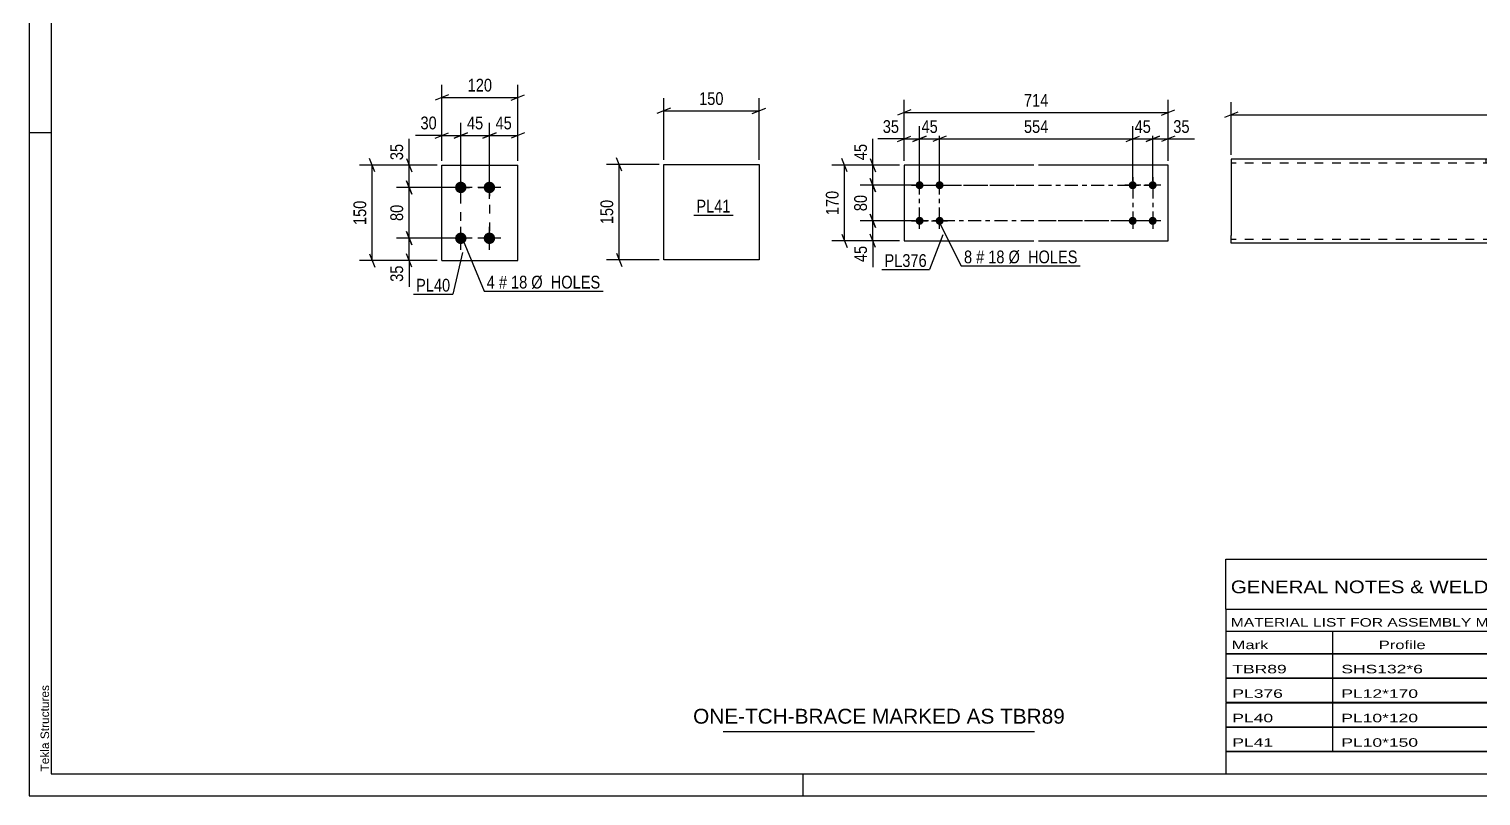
# Model space of a CAD drawing. Header units: millimetres. Extents: x 0 to 594, y 0 to 420.
# Drawn here: x 0 to 326.4, y 0 to 172.4 of the extents above; entities that cross this region are included whole.
import ezdxf

# ---------------------------------------------------------------- set-up
doc = ezdxf.new("R2010")
doc.units = ezdxf.units.MM
doc.linetypes.add('DXK_LINE_DOT2', pattern=[3.9198, 1.9599, -1.9599])
doc.linetypes.add('DXK_LINE_DOT3', pattern=[5.9187, 2.979, -0.9799, 0.9799, -0.9799])
doc.styles.add('Arial', font='ARIAL.TTF', dxfattribs={"height": 0.2})
doc.styles.add('Arial Narrow', font='ARIALN.TTF', dxfattribs={"height": 0.2})

# ---------------------------------------------------------------- blocks, each defined once
blk = doc.blocks.new('Unknown-582685651-1127')
at = {"color": 5, "linetype": 'Continuous'}
for p, q in [((0, 420), (0, 0)), ((5, 415), (5, 5)), ((5, 149), (0, 149)), ((5, 5), (589, 5)), ((174, 0), (174, 5)), ((0, 0), (594, 0))]:
    blk.add_line(p, q, dxfattribs=at)
at = {"color": 174, "linetype": 'Continuous', "style": 'Arial'}
blk.add_text('Tekla Structures', height=1.9102, rotation=90, dxfattribs=at).set_placement((4.5, 5.5))
blk = doc.blocks.new('Bolt-582685651-4725 - 4722')
at = {"linetype": 'Continuous'}
for points in [[(200.19, 138.16, -1), (200.19, 136.36, -1)], [(204.69, 138.16, -1), (204.69, 136.36, -1)], [(200.19, 130.16, -1), (200.19, 128.36, -1)], [(204.69, 130.16, -1), (204.69, 128.36, -1)]]:
    blk.add_hatch(color=1, dxfattribs=at).paths.add_polyline_path(points)
at = {"color": 1, "linetype": 'Continuous'}
for p, q in [((198.39, 137.26), (201.99, 137.26)), ((200.19, 135.46), (200.19, 139.06)), ((202.89, 137.26), (206.49, 137.26)), ((204.69, 135.46), (204.69, 139.06)), ((200.19, 127.46), (200.19, 131.06)), ((204.69, 127.46), (204.69, 131.06)), ((198.39, 129.26), (201.99, 129.26)), ((202.89, 129.26), (206.49, 129.26))]:
    blk.add_line(p, q, dxfattribs=at)
blk = doc.blocks.new('Part-582685651-4723 - 4722')
at = {"color": 2, "linetype": 'Continuous'}
for p, q in [((225.89, 141.76), (196.69, 141.76)), ((196.69, 141.76), (196.69, 124.76)), ((256.09, 141.76), (226.89, 141.76)), ((256.09, 124.76), (256.09, 141.76)), ((196.69, 124.76), (225.89, 124.76)), ((226.89, 124.76), (256.09, 124.76))]:
    blk.add_line(p, q, dxfattribs=at)
blk = doc.blocks.new('Bolt-582685651-4724 - 4722')
at = {"linetype": 'Continuous'}
for points in [[(248.09, 136.36, -1), (248.09, 138.16, -1)], [(252.59, 136.36, -1), (252.59, 138.16, -1)], [(248.09, 128.36, -1), (248.09, 130.16, -1)], [(252.59, 128.36, -1), (252.59, 130.16, -1)]]:
    blk.add_hatch(color=1, dxfattribs=at).paths.add_polyline_path(points)
at = {"color": 1, "linetype": 'Continuous'}
for p, q in [((249.89, 137.26), (246.29, 137.26)), ((248.09, 139.06), (248.09, 135.46)), ((254.39, 137.26), (250.79, 137.26)), ((252.59, 139.06), (252.59, 135.46)), ((248.09, 131.06), (248.09, 127.46)), ((252.59, 131.06), (252.59, 127.46)), ((249.89, 129.26), (246.29, 129.26)), ((254.39, 129.26), (250.79, 129.26))]:
    blk.add_line(p, q, dxfattribs=at)
blk = doc.blocks.new('Bolt-582685651-2203 - 2164')
at = {"linetype": 'Continuous'}
for points in [[(97.06, 135.48), (96.79, 135.51), (96.53, 135.59), (96.3, 135.72), (96.1, 135.9), (95.94, 136.12), (95.83, 136.37), (95.78, 136.63), (95.78, 136.9), (95.83, 137.16), (95.94, 137.41), (96.1, 137.62), (96.3, 137.8), (96.53, 137.94), (96.79, 138.02), (97.06, 138.05), (97.33, 138.02), (97.58, 137.94), (97.81, 137.8), (98.01, 137.62), (98.17, 137.41), (98.28, 137.16), (98.34, 136.9), (98.34, 136.63), (98.28, 136.37), (98.17, 136.12), (98.01, 135.9), (97.81, 135.72), (97.58, 135.59), (97.33, 135.51)], [(103.49, 135.48), (103.22, 135.51), (102.96, 135.59), (102.73, 135.72), (102.53, 135.9), (102.37, 136.12), (102.26, 136.37), (102.21, 136.63), (102.21, 136.9), (102.26, 137.16), (102.37, 137.41), (102.53, 137.62), (102.73, 137.8), (102.96, 137.94), (103.22, 138.02), (103.49, 138.05), (103.75, 138.02), (104.01, 137.94), (104.24, 137.8), (104.44, 137.62), (104.6, 137.41), (104.71, 137.16), (104.77, 136.9), (104.77, 136.63), (104.71, 136.37), (104.6, 136.12), (104.44, 135.9), (104.24, 135.72), (104.01, 135.59), (103.75, 135.51)], [(97.06, 124.05), (96.79, 124.08), (96.53, 124.16), (96.3, 124.29), (96.1, 124.47), (95.94, 124.69), (95.83, 124.94), (95.78, 125.2), (95.78, 125.47), (95.83, 125.73), (95.94, 125.98), (96.1, 126.2), (96.3, 126.38), (96.53, 126.51), (96.79, 126.59), (97.06, 126.62), (97.33, 126.59), (97.58, 126.51), (97.81, 126.38), (98.01, 126.2), (98.17, 125.98), (98.28, 125.73), (98.34, 125.47), (98.34, 125.2), (98.28, 124.94), (98.17, 124.69), (98.01, 124.47), (97.81, 124.29), (97.58, 124.16), (97.33, 124.08)], [(103.49, 124.05), (103.22, 124.08), (102.96, 124.16), (102.73, 124.29), (102.53, 124.47), (102.37, 124.69), (102.26, 124.94), (102.21, 125.2), (102.21, 125.47), (102.26, 125.73), (102.37, 125.98), (102.53, 126.2), (102.73, 126.38), (102.96, 126.51), (103.22, 126.59), (103.49, 126.62), (103.75, 126.59), (104.01, 126.51), (104.24, 126.38), (104.44, 126.2), (104.6, 125.98), (104.71, 125.73), (104.77, 125.47), (104.77, 125.2), (104.71, 124.94), (104.6, 124.69), (104.44, 124.47), (104.24, 124.29), (104.01, 124.16), (103.75, 124.08)]]:
    blk.add_hatch(color=1, dxfattribs=at).paths.add_polyline_path(points)
at = {"color": 1, "linetype": 'Continuous'}
for p, q in [((97.06, 134.19), (97.06, 139.33)), ((103.49, 134.19), (103.49, 139.33)), ((99.63, 136.76), (94.49, 136.76)), ((106.06, 136.76), (100.91, 136.76)), ((97.06, 122.76), (97.06, 127.91)), ((103.49, 122.76), (103.49, 127.91)), ((99.63, 125.33), (94.49, 125.33)), ((106.06, 125.33), (100.91, 125.33))]:
    blk.add_line(p, q, dxfattribs=at)
blk = doc.blocks.new('Part-582685651-2170 - 2164')
at = {"color": 2, "linetype": 'Continuous'}
for p, q in [((92.77, 120.33), (92.77, 141.76)), ((92.77, 141.76), (109.91, 141.76)), ((109.91, 120.33), (109.91, 141.76)), ((92.77, 120.33), (92.77, 120.33)), ((92.77, 120.33), (109.91, 120.33)), ((109.91, 120.33), (109.91, 120.33))]:
    blk.add_line(p, q, dxfattribs=at)
at = {"color": 7, "linetype": 'DXK_LINE_DOT2'}
for p, q in [((92.77, 141.76), (109.91, 141.76)), ((92.77, 120.33), (92.77, 120.33)), ((92.77, 120.33), (109.91, 120.33)), ((109.91, 120.33), (109.91, 120.33))]:
    blk.add_line(p, q, dxfattribs=at)
blk = doc.blocks.new('Part-582685651-2411 - 2407')
at = {"color": 2, "linetype": 'Continuous'}
for p, q in [((142.66, 120.52), (142.66, 141.95)), ((142.66, 141.95), (164.09, 141.95)), ((164.09, 141.95), (164.09, 120.53)), ((164.09, 120.53), (142.66, 120.52))]:
    blk.add_line(p, q, dxfattribs=at)
blk = doc.blocks.new('Part-582685651-2589 - 2582')
at = {"color": 2, "linetype": 'Continuous'}
for p, q in [((298.78, 143.1), (270.2, 143.1)), ((270.2, 143.1), (270.2, 125.95)), ((422.88, 143.1), (298.88, 143.1)), ((451.56, 143.1), (422.98, 143.1)), ((451.56, 143.1), (451.56, 124.24)), ((270.2, 124.74), (270.2, 125.95)), ((270.2, 124.37), (270.2, 124.74)), ((270.2, 124.24), (270.2, 124.37)), ((298.78, 124.24), (270.2, 124.24)), ((422.88, 124.24), (298.88, 124.24)), ((451.56, 124.24), (422.98, 124.24))]:
    blk.add_line(p, q, dxfattribs=at)
at = {"color": 7, "linetype": 'DXK_LINE_DOT2'}
for p, q in [((298.78, 142.24), (270.2, 142.24)), ((422.88, 142.24), (298.88, 142.24)), ((327.45, 143.1), (327.45, 142.24)), ((369.86, 143.1), (369.86, 142.24)), ((451.56, 142.24), (422.98, 142.24)), ((270.2, 124.74), (270.2, 125.95)), ((270.2, 125.1), (270.2, 125.16)), ((270.2, 125.1), (270.2, 125.16)), ((298.78, 125.1), (270.2, 125.1)), ((270.2, 124.24), (270.2, 124.24)), ((422.88, 125.1), (298.88, 125.1)), ((351.9, 124.24), (351.9, 125.1)), ((394.31, 124.24), (394.31, 125.1)), ((451.56, 125.1), (422.98, 125.1)), ((451.56, 125.1), (451.56, 125.16))]:
    blk.add_line(p, q, dxfattribs=at)
blk = doc.blocks.new('Rectangle-582685651-4866 - 4722')
at = {"color": 1, "linetype": 'DXK_LINE_DOT3'}
for p, q in [((200.19, 137.26), (225.89, 137.26)), ((200.19, 129.26), (200.19, 137.26)), ((226.89, 137.26), (252.59, 137.26)), ((252.59, 137.26), (252.59, 129.26)), ((225.89, 129.26), (200.19, 129.26)), ((252.59, 129.26), (226.89, 129.26))]:
    blk.add_line(p, q, dxfattribs=at)
blk = doc.blocks.new('Rectangle-582685651-2393 - 2164')
at = {"color": 1, "linetype": 'DXK_LINE_DOT2'}
blk.add_lwpolyline([(97.06, 136.76), (103.49, 136.76), (103.49, 125.33), (97.06, 125.33), (97.06, 136.76)], close=True, dxfattribs=at)
blk = doc.blocks.new('Rectangle-582685651-4876 - 4722')
at = {"color": 1, "linetype": 'DXK_LINE_DOT3'}
for p, q in [((204.69, 137.26), (225.89, 137.26)), ((204.69, 129.26), (204.69, 137.26)), ((226.89, 137.26), (248.09, 137.26)), ((248.09, 137.26), (248.09, 129.26)), ((225.89, 129.26), (204.69, 129.26)), ((248.09, 129.26), (226.89, 129.26))]:
    blk.add_line(p, q, dxfattribs=at)
blk = doc.blocks.new('StraightDimension-582685651-4951 - 4722')
at = {"color": 7, "linetype": 'Continuous'}
for p, q in [((189.1, 130.76), (190.3, 127.76)), ((199.19, 129.26), (186.85, 129.26)), ((189.7, 124.76), (189.7, 129.26)), ((195.69, 124.76), (186.85, 124.76)), ((190.3, 123.26), (189.1, 126.26))]:
    blk.add_line(p, q, dxfattribs=at)
at = {"color": 0}
blk.add_wipeout([(188.95, 124.24), (184.75, 124.24), (184.75, 119.38), (188.95, 119.38)], dxfattribs=at)
at = {"color": 7, "linetype": 'Continuous'}
blk.add_line((189.7, 124.76), (189.7, 118.86), dxfattribs=at)
blk.add_line((189.7, 124.76), (189.7, 118.86), dxfattribs=at)
at = {"color": 3, "style": 'Arial Narrow'}
blk.add_text('45', height=2.863, rotation=90.0002, dxfattribs=at).set_placement((188.35, 119.98))
blk = doc.blocks.new('StraightDimension-582685651-4887 - 4722')
at = {"color": 7, "linetype": 'Continuous'}
for p, q in [((252.59, 138.26), (252.59, 150.52)), ((256.09, 142.76), (256.09, 150.52)), ((251.09, 147.07), (254.09, 148.27)), ((252.59, 147.67), (256.09, 147.67)), ((257.59, 148.27), (254.59, 147.07))]:
    blk.add_line(p, q, dxfattribs=at)
at = {"color": 0}
blk.add_wipeout([(261.48, 148.42), (261.48, 152.62), (256.62, 152.62), (256.62, 148.42)], dxfattribs=at)
at = {"color": 7, "linetype": 'Continuous'}
blk.add_line((256.09, 147.67), (262, 147.67), dxfattribs=at)
blk.add_line((256.09, 147.67), (262, 147.67), dxfattribs=at)
at = {"color": 3, "style": 'Arial Narrow'}
blk.add_text('35', height=2.863, dxfattribs=at).set_placement((257.22, 149.02))
blk = doc.blocks.new('StraightDimension-582685651-4888 - 4722')
at = {"color": 7, "linetype": 'Continuous'}
for p, q in [((248.09, 138.26), (248.09, 150.52)), ((252.59, 138.26), (252.59, 150.52)), ((246.59, 147.07), (249.59, 148.27)), ((248.09, 147.67), (252.59, 147.67)), ((254.09, 148.27), (251.09, 147.07))]:
    blk.add_line(p, q, dxfattribs=at)
at = {"color": 0}
blk.add_wipeout([(252.77, 148.42), (252.77, 152.62), (247.92, 152.62), (247.92, 148.42)], dxfattribs=at)
at = {"color": 3, "style": 'Arial Narrow'}
blk.add_text('45', height=2.863, dxfattribs=at).set_placement((248.52, 149.02))
blk = doc.blocks.new('StraightDimension-582685651-4889 - 4722')
at = {"color": 7, "linetype": 'Continuous'}
for p, q in [((204.69, 138.26), (204.69, 150.52)), ((248.09, 138.26), (248.09, 150.52)), ((206.19, 148.27), (203.19, 147.07)), ((204.69, 147.67), (248.09, 147.67)), ((246.59, 147.07), (249.59, 148.27))]:
    blk.add_line(p, q, dxfattribs=at)
at = {"color": 0}
blk.add_wipeout([(229.74, 148.42), (229.74, 152.62), (223.05, 152.62), (223.05, 148.42)], dxfattribs=at)
at = {"color": 3, "style": 'Arial Narrow'}
blk.add_text('554', height=2.863, dxfattribs=at).set_placement((223.65, 149.02))
blk = doc.blocks.new('StraightDimension-582685651-4890 - 4722')
at = {"color": 7, "linetype": 'Continuous'}
for p, q in [((200.19, 138.26), (200.19, 150.52)), ((204.69, 138.26), (204.69, 150.52)), ((198.69, 147.07), (201.69, 148.27)), ((200.19, 147.67), (204.69, 147.67)), ((206.19, 148.27), (203.19, 147.07))]:
    blk.add_line(p, q, dxfattribs=at)
at = {"color": 0}
blk.add_wipeout([(204.87, 148.42), (204.87, 152.62), (200.02, 152.62), (200.02, 148.42)], dxfattribs=at)
at = {"color": 3, "style": 'Arial Narrow'}
blk.add_text('45', height=2.863, dxfattribs=at).set_placement((200.62, 149.02))
blk = doc.blocks.new('StraightDimension-582685651-4891 - 4722')
at = {"color": 7, "linetype": 'Continuous'}
for p, q in [((196.69, 142.76), (196.69, 150.52)), ((200.19, 138.26), (200.19, 150.52)), ((195.19, 147.07), (198.19, 148.27)), ((196.69, 147.67), (200.19, 147.67)), ((201.69, 148.27), (198.69, 147.07))]:
    blk.add_line(p, q, dxfattribs=at)
at = {"color": 0}
blk.add_wipeout([(196.17, 148.42), (196.17, 152.62), (191.31, 152.62), (191.31, 148.42)], dxfattribs=at)
at = {"color": 7, "linetype": 'Continuous'}
blk.add_line((196.69, 147.67), (190.79, 147.67), dxfattribs=at)
blk.add_line((196.69, 147.67), (190.79, 147.67), dxfattribs=at)
at = {"color": 3, "style": 'Arial Narrow'}
blk.add_text('35', height=2.863, dxfattribs=at).set_placement((191.91, 149.02))
blk = doc.blocks.new('StraightDimension-582685651-4938 - 4722')
at = {"color": 7, "linetype": 'Continuous'}
for p, q in [((198.19, 154.18), (195.19, 152.98)), ((196.69, 142.76), (196.69, 156.43)), ((196.69, 153.58), (256.09, 153.58)), ((254.59, 152.98), (257.59, 154.18)), ((256.09, 142.76), (256.09, 156.43))]:
    blk.add_line(p, q, dxfattribs=at)
at = {"color": 0}
blk.add_wipeout([(229.74, 154.33), (229.74, 158.53), (223.05, 158.53), (223.05, 154.33)], dxfattribs=at)
at = {"color": 3, "style": 'Arial Narrow'}
blk.add_text('714', height=2.863, dxfattribs=at).set_placement((223.65, 154.93))
blk = doc.blocks.new('StraightDimension-582685651-4949 - 4722')
at = {"color": 7, "linetype": 'Continuous'}
for p, q in [((195.69, 141.76), (186.85, 141.76)), ((189.1, 143.26), (190.3, 140.26)), ((189.7, 137.26), (189.7, 141.76)), ((199.19, 137.26), (186.85, 137.26)), ((190.3, 135.76), (189.1, 138.76))]:
    blk.add_line(p, q, dxfattribs=at)
at = {"color": 0}
blk.add_wipeout([(188.95, 147.14), (184.75, 147.14), (184.75, 142.29), (188.95, 142.29)], dxfattribs=at)
at = {"color": 7, "linetype": 'Continuous'}
blk.add_line((189.7, 141.76), (189.7, 147.67), dxfattribs=at)
blk.add_line((189.7, 141.76), (189.7, 147.67), dxfattribs=at)
at = {"color": 3, "style": 'Arial Narrow'}
blk.add_text('45', height=2.863, rotation=90.0002, dxfattribs=at).set_placement((188.35, 142.89))
blk = doc.blocks.new('StraightDimension-582685651-4950 - 4722')
at = {"color": 7, "linetype": 'Continuous'}
for p, q in [((199.19, 137.26), (186.85, 137.26)), ((189.1, 138.76), (190.3, 135.76)), ((189.7, 129.26), (189.7, 137.26)), ((190.3, 127.76), (189.1, 130.76)), ((199.19, 129.26), (186.85, 129.26))]:
    blk.add_line(p, q, dxfattribs=at)
at = {"color": 0}
blk.add_wipeout([(188.95, 135.69), (184.75, 135.69), (184.75, 130.83), (188.95, 130.83)], dxfattribs=at)
at = {"color": 3, "style": 'Arial Narrow'}
blk.add_text('80', height=2.863, rotation=90.0002, dxfattribs=at).set_placement((188.35, 131.43))
blk = doc.blocks.new('StraightDimension-582685651-4995 - 4722')
at = {"color": 7, "linetype": 'Continuous'}
for p, q in [((195.69, 141.76), (180.48, 141.76)), ((183.93, 140.26), (182.73, 143.26)), ((183.33, 124.76), (183.33, 141.76)), ((195.69, 124.76), (180.48, 124.76)), ((182.73, 126.26), (183.93, 123.26))]:
    blk.add_line(p, q, dxfattribs=at)
at = {"color": 0}
blk.add_wipeout([(182.58, 136.6), (178.38, 136.6), (178.38, 129.92), (182.58, 129.92)], dxfattribs=at)
at = {"color": 3, "style": 'Arial Narrow'}
blk.add_text('170', height=2.863, rotation=90.0002, dxfattribs=at).set_placement((181.98, 130.52))
blk = doc.blocks.new('StraightDimension-582685651-2303 - 2164')
at = {"color": 7, "linetype": 'Continuous'}
for p, q in [((91.77, 141.76), (82.58, 141.76)), ((84.83, 143.26), (86.03, 140.26)), ((85.43, 136.76), (85.43, 141.76)), ((86.03, 135.26), (84.83, 138.26)), ((96.06, 136.76), (82.58, 136.76))]:
    blk.add_line(p, q, dxfattribs=at)
at = {"color": 0}
blk.add_wipeout([(84.68, 147.14), (80.48, 147.14), (80.48, 142.29), (84.68, 142.29)], dxfattribs=at)
at = {"color": 7, "linetype": 'Continuous'}
blk.add_line((85.43, 141.76), (85.43, 147.67), dxfattribs=at)
blk.add_line((85.43, 141.76), (85.43, 147.67), dxfattribs=at)
at = {"color": 3, "style": 'Arial Narrow'}
blk.add_text('35', height=2.863, rotation=90.0002, dxfattribs=at).set_placement((84.08, 142.89))
blk = doc.blocks.new('StraightDimension-582685651-2280 - 2164')
at = {"color": 7, "linetype": 'Continuous'}
for p, q in [((96.06, 125.33), (82.58, 125.33)), ((84.83, 126.83), (86.03, 123.83)), ((85.43, 120.34), (85.43, 125.33)), ((86.03, 118.84), (84.83, 121.84)), ((91.77, 120.34), (82.58, 120.34))]:
    blk.add_line(p, q, dxfattribs=at)
at = {"color": 0}
blk.add_wipeout([(84.68, 119.81), (80.48, 119.81), (80.48, 114.95), (84.68, 114.95)], dxfattribs=at)
at = {"color": 7, "linetype": 'Continuous'}
blk.add_line((85.43, 120.34), (85.43, 114.43), dxfattribs=at)
blk.add_line((85.43, 120.34), (85.43, 114.43), dxfattribs=at)
at = {"color": 3, "style": 'Arial Narrow'}
blk.add_text('35', height=2.863, rotation=90.0002, dxfattribs=at).set_placement((84.08, 115.55))
blk = doc.blocks.new('StraightDimension-582685651-2293 - 2164')
at = {"color": 7, "linetype": 'Continuous'}
for p, q in [((84.83, 138.26), (86.03, 135.26)), ((96.06, 136.76), (82.58, 136.76)), ((85.43, 125.33), (85.43, 136.76)), ((96.06, 125.33), (82.58, 125.33)), ((86.03, 123.83), (84.83, 126.83))]:
    blk.add_line(p, q, dxfattribs=at)
at = {"color": 0}
blk.add_wipeout([(84.68, 133.48), (80.48, 133.48), (80.48, 128.62), (84.68, 128.62)], dxfattribs=at)
at = {"color": 3, "style": 'Arial Narrow'}
blk.add_text('80', height=2.863, rotation=90.0002, dxfattribs=at).set_placement((84.08, 129.22))
blk = doc.blocks.new('StraightDimension-582685651-2317 - 2164')
at = {"color": 7, "linetype": 'Continuous'}
for p, q in [((91.77, 141.76), (74.29, 141.76)), ((77.74, 140.26), (76.54, 143.26)), ((77.14, 120.34), (77.14, 141.76)), ((76.54, 121.84), (77.74, 118.84)), ((91.77, 120.34), (74.29, 120.34))]:
    blk.add_line(p, q, dxfattribs=at)
at = {"color": 0}
blk.add_wipeout([(76.39, 134.39), (72.19, 134.39), (72.19, 127.71), (76.39, 127.71)], dxfattribs=at)
at = {"color": 3, "style": 'Arial Narrow'}
blk.add_text('150', height=2.863, rotation=90.0002, dxfattribs=at).set_placement((75.79, 128.31))
blk = doc.blocks.new('StraightDimension-582685651-2334 - 2164')
at = {"color": 7, "linetype": 'Continuous'}
for p, q in [((92.77, 142.76), (92.77, 151.32)), ((97.06, 137.76), (97.06, 151.32)), ((91.27, 147.87), (94.27, 149.07)), ((92.77, 148.47), (97.06, 148.47)), ((98.56, 149.07), (95.56, 147.87))]:
    blk.add_line(p, q, dxfattribs=at)
at = {"color": 0}
blk.add_wipeout([(92.25, 149.22), (92.25, 153.42), (87.39, 153.42), (87.39, 149.22)], dxfattribs=at)
at = {"color": 7, "linetype": 'Continuous'}
blk.add_line((92.77, 148.47), (86.87, 148.47), dxfattribs=at)
blk.add_line((92.77, 148.47), (86.87, 148.47), dxfattribs=at)
at = {"color": 3, "style": 'Arial Narrow'}
blk.add_text('30', height=2.863, dxfattribs=at).set_placement((87.99, 149.82))
blk = doc.blocks.new('StraightDimension-582685651-2347 - 2164')
at = {"color": 7, "linetype": 'Continuous'}
for p, q in [((97.06, 137.76), (97.06, 151.32)), ((103.49, 137.76), (103.49, 151.32)), ((95.56, 147.87), (98.56, 149.07)), ((97.06, 148.47), (103.49, 148.47)), ((104.99, 149.07), (101.99, 147.87))]:
    blk.add_line(p, q, dxfattribs=at)
at = {"color": 0}
blk.add_wipeout([(102.7, 149.22), (102.7, 153.42), (97.84, 153.42), (97.84, 149.22)], dxfattribs=at)
at = {"color": 3, "style": 'Arial Narrow'}
blk.add_text('45', height=2.863, dxfattribs=at).set_placement((98.44, 149.82))
blk = doc.blocks.new('StraightDimension-582685651-2357 - 2164')
at = {"color": 7, "linetype": 'Continuous'}
for p, q in [((103.49, 137.76), (103.49, 151.32)), ((109.91, 142.76), (109.91, 151.32)), ((101.99, 147.87), (104.99, 149.07)), ((103.49, 148.47), (109.91, 148.47)), ((111.41, 149.07), (108.41, 147.87))]:
    blk.add_line(p, q, dxfattribs=at)
at = {"color": 0}
blk.add_wipeout([(109.13, 149.22), (109.13, 153.42), (104.27, 153.42), (104.27, 149.22)], dxfattribs=at)
at = {"color": 3, "style": 'Arial Narrow'}
blk.add_text('45', height=2.863, dxfattribs=at).set_placement((104.87, 149.82))
blk = doc.blocks.new('StraightDimension-582685651-2374 - 2164')
at = {"color": 7, "linetype": 'Continuous'}
for p, q in [((94.27, 157.57), (91.27, 156.37)), ((92.77, 142.76), (92.77, 159.82)), ((92.77, 156.97), (109.91, 156.97)), ((108.41, 156.37), (111.41, 157.57)), ((109.91, 142.76), (109.91, 159.82))]:
    blk.add_line(p, q, dxfattribs=at)
at = {"color": 0}
blk.add_wipeout([(104.69, 157.72), (104.69, 161.92), (98, 161.92), (98, 157.72)], dxfattribs=at)
at = {"color": 3, "style": 'Arial Narrow'}
blk.add_text('120', height=2.863, dxfattribs=at).set_placement((98.6, 158.32))
blk = doc.blocks.new('StraightDimension-582685651-2413 - 2407')
at = {"color": 7, "linetype": 'Continuous'}
for p, q in [((142.66, 142.95), (142.66, 156.8)), ((164.09, 142.95), (164.09, 156.8)), ((144.16, 154.55), (141.16, 153.35)), ((142.66, 153.95), (164.09, 153.95)), ((162.59, 153.35), (165.59, 154.55))]:
    blk.add_line(p, q, dxfattribs=at)
at = {"color": 0}
blk.add_wipeout([(156.71, 154.7), (156.71, 158.9), (150.03, 158.9), (150.03, 154.7)], dxfattribs=at)
at = {"color": 3, "style": 'Arial Narrow'}
blk.add_text('150', height=2.863, dxfattribs=at).set_placement((150.63, 155.3))
blk = doc.blocks.new('StraightDimension-582685651-2424 - 2407')
at = {"color": 7, "linetype": 'Continuous'}
for p, q in [((141.66, 141.95), (129.81, 141.95)), ((133.26, 140.45), (132.06, 143.45)), ((132.66, 120.52), (132.66, 141.95)), ((132.06, 122.02), (133.26, 119.02)), ((141.66, 120.52), (129.81, 120.52))]:
    blk.add_line(p, q, dxfattribs=at)
at = {"color": 0}
blk.add_wipeout([(131.91, 134.58), (127.71, 134.58), (127.71, 127.9), (131.91, 127.9)], dxfattribs=at)
at = {"color": 3, "style": 'Arial Narrow'}
blk.add_text('150', height=2.863, rotation=90.0002, dxfattribs=at).set_placement((131.31, 128.5))
blk = doc.blocks.new('StraightDimension-582685651-2594 - 2582')
at = {"color": 7, "linetype": 'Continuous'}
for p, q in [((271.7, 153.7), (268.7, 152.5)), ((270.2, 144.1), (270.2, 155.95)), ((450.06, 152.5), (453.06, 153.7)), ((451.56, 144.1), (451.56, 155.95)), ((270.2, 153.1), (451.56, 153.1))]:
    blk.add_line(p, q, dxfattribs=at)
at = {"color": 0}
blk.add_wipeout([(365.14, 153.85), (365.14, 158.05), (356.62, 158.05), (356.62, 153.85)], dxfattribs=at)
at = {"color": 3, "style": 'Arial Narrow'}
blk.add_text('5132', height=2.863, dxfattribs=at).set_placement((357.22, 154.45))
blk = doc.blocks.new('Unknown-582685651-5088')
at = {"color": 7, "linetype": 'Continuous'}
for p, q in [((269, 53.25), (429, 53.25)), ((269, 42), (269, 53.25)), ((429, 53.25), (429, 42)), ((269, 42), (429, 42)), ((269, 42), (269, 37)), ((429, 42), (429, 37)), ((269, 37), (429, 37)), ((269, 37), (269, 32)), ((293, 37), (293, 32)), ((328.5, 37), (328.5, 32)), ((354.5, 37), (354.5, 32)), ((367.5, 37), (367.5, 32)), ((385, 37), (385, 32)), ((407, 37), (407, 32)), ((429, 37), (429, 32)), ((269, 32), (429, 32)), ((269, 31.95), (269, 26.55)), ((269, 31.95), (429, 31.95)), ((293, 32), (293, 26.5)), ((328.5, 32), (328.5, 26.5)), ((354.5, 32), (354.5, 26.5)), ((367.5, 32), (367.5, 26.5)), ((385, 32), (385, 26.5)), ((407, 32), (407, 26.5)), ((429, 31.95), (429, 26.55)), ((269, 26.55), (429, 26.55)), ((269, 26.45), (269, 21.05)), ((269, 26.45), (429, 26.45)), ((293, 26.5), (293, 21)), ((328.5, 26.5), (328.5, 21)), ((354.5, 26.5), (354.5, 21)), ((367.5, 26.5), (367.5, 21)), ((385, 26.5), (385, 21)), ((407, 26.5), (407, 21)), ((429, 26.45), (429, 21.05)), ((269, 21.05), (429, 21.05)), ((269, 20.95), (269, 15.55)), ((269, 20.95), (429, 20.95)), ((293, 21), (293, 15.5)), ((328.5, 21), (328.5, 15.5)), ((354.5, 21), (354.5, 15.5)), ((367.5, 21), (367.5, 15.5)), ((385, 21), (385, 15.5)), ((407, 21), (407, 15.5)), ((429, 20.95), (429, 15.55)), ((269, 15.55), (429, 15.55)), ((269, 15.45), (269, 10.05)), ((269, 15.45), (429, 15.45)), ((293, 15.5), (293, 10)), ((328.5, 15.5), (328.5, 10)), ((354.5, 15.5), (354.5, 10)), ((367.5, 15.5), (367.5, 10)), ((385, 15.5), (385, 10)), ((407, 15.5), (407, 10)), ((429, 15.45), (429, 10.05)), ((269, 10.05), (429, 10.05)), ((269, 10), (429, 10)), ((269, 10), (269, 5)), ((385, 10), (385, 5)), ((407, 10), (407, 5)), ((429, 10), (429, 5)), ((269, 5), (429, 5))]:
    blk.add_line(p, q, dxfattribs=at)
at = {"color": 7, "style": 'Arial Narrow'}
for s, height, width, p in [('GENERAL NOTES & WELD DETAILS :', 2.8633, 1.4, (270.15, 45.56)), ('REFER TYP DRAWING TYP-01', 1.9089, 1.6, (353.7, 45.66)), ("MATERIAL LIST FOR ASSEMBLY MK'D", 1.9089, 1.6, (270.15, 38.06)), ('TBR89', 1.909, 1.794707, (362.68, 37.97)), ('1', 1.91, 1.794707, (391.08, 38.06)), ('No. Required', 1.9089, 1.6, (400.41, 38.06)), ('Mark', 1.909, 1.7, (270.34, 33)), ('Profile', 1.909, 1.7, (303.41, 33)), ('Material', 1.909, 1.7, (333.54, 33.06)), ('No.', 1.909, 1.7, (358.5, 33.06)), ('Length', 1.909, 1.7, (369, 33.06)), ('Area', 1.909, 1.7, (391.5, 33.06)), ('Weight', 1.909, 1.7, (411, 33.06))]:
    blk.add_text(s, height=height, dxfattribs=dict(at, width=width)).set_placement(p)
at = {"color": 7, "linetype": 'Continuous', "style": 'Arial Narrow'}
for s, height, width, p in [('TBR89', 1.909, 1.794707, (270.5, 27.56)), ('SHS132*6', 1.909, 1.794707, (295, 27.56)), ('E350', 1.909, 1.794707, (334.74, 27.56)), ('1', 1.91, 1.794707, (358.86, 27.56)), ('5132', 1.909, 1.794707, (371.58, 27.56)), ('2.7', 1.909, 1.794707, (395.32, 27.56)), ('121.4', 1.909, 1.794707, (411.96, 27.56)), ('PL376', 1.909, 1.794707, (270.5, 22.06)), ('PL12*170', 1.909, 1.794707, (295, 22.06)), ('E350', 1.909, 1.794707, (334.74, 22.06)), ('1', 1.91, 1.794707, (358.86, 22.06)), ('714', 1.909, 1.794707, (373.77, 22.06)), ('0.3', 1.909, 1.794707, (395.32, 22.06)), ('11.4', 1.909, 1.794707, (414.14, 22.06)), ('PL40', 1.909, 1.794707, (270.5, 16.56)), ('PL10*120', 1.909, 1.794707, (295, 16.56)), ('E350', 1.909, 1.794707, (334.74, 16.56)), ('4', 1.91, 1.794707, (358.86, 16.56)), ('150', 1.909, 1.794707, (373.77, 16.56)), ('0.0', 1.909, 1.794707, (395.32, 16.56)), ('5.7', 1.909, 1.794707, (416.33, 16.56)), ('PL41', 1.909, 1.794707, (270.5, 11.06)), ('PL10*150', 1.909, 1.794707, (295, 11.06)), ('E350', 1.909, 1.794707, (334.74, 11.06)), ('2', 1.91, 1.794707, (358.86, 11.06)), ('150', 1.909, 1.794707, (373.77, 11.06)), ('0.1', 1.909, 1.794707, (395.32, 11.06)), ('3.5', 1.909, 1.794707, (416.33, 11.06)), ('Total', 1.909, 1.7, (371.33, 6.5)), ('3.2', 1.909, 1.794707, (394.83, 6.5)), ('142.1', 1.909, 1.794707, (411.96, 6.5))]:
    blk.add_text(s, height=height, dxfattribs=dict(at, width=width)).set_placement(p)
blk = doc.blocks.new('Unknown-582685651-5089')
at = {"color": 7, "linetype": 'Continuous'}
blk.add_line((156, 14.5), (226, 14.5), dxfattribs=at)
at = {"color": 7, "style": 'Arial'}
blk.add_text('ONE-TCH-BRACE MARKED AS TBR89', height=3.3428, dxfattribs=at).set_placement((149.28, 16.25))
blk = doc.blocks.new('MarkSet-582685651-4852 - 4722')
at = {"color": 0}
blk.add_wipeout([(212, 119.72), (212, 122.72), (210.17, 122.72), (210.17, 119.72)], dxfattribs=at)
blk.add_wipeout([(212, 119.72), (212, 122.72), (210.17, 122.72), (210.17, 119.72)], dxfattribs=at)
at = {"color": 7, "linetype": 'Continuous'}
blk.add_line((204.4, 129.42), (209.57, 119.12), dxfattribs=at)
at = {"color": 0}
blk.add_wipeout([(214.72, 119.72), (214.72, 122.72), (212.9, 122.72), (212.9, 119.72)], dxfattribs=at)
blk.add_wipeout([(214.72, 119.72), (214.72, 122.72), (212.9, 122.72), (212.9, 119.72)], dxfattribs=at)
at = {"color": 3, "style": 'Arial Narrow'}
blk.add_text('8', height=2.86, dxfattribs=at).set_placement((210.17, 119.72))
at = {"color": 0}
blk.add_wipeout([(219.28, 119.72), (219.28, 122.72), (215.62, 122.72), (215.62, 119.72)], dxfattribs=at)
blk.add_wipeout([(219.28, 119.72), (219.28, 122.72), (215.62, 122.72), (215.62, 119.72)], dxfattribs=at)
at = {"color": 3, "style": 'Arial Narrow'}
blk.add_text('#', height=2.86, dxfattribs=at).set_placement((212.9, 119.72))
at = {"color": 0}
blk.add_wipeout([(235.71, 119.72), (235.71, 122.72), (220.18, 122.72), (220.18, 119.72)], dxfattribs=at)
blk.add_wipeout([(235.71, 119.72), (235.71, 122.72), (220.18, 122.72), (220.18, 119.72)], dxfattribs=at)
at = {"color": 7, "linetype": 'Continuous'}
blk.add_line((209.57, 119.12), (236.31, 119.12), dxfattribs=at)
at = {"color": 3, "style": 'Arial Narrow'}
for s, p in [('18', (215.62, 119.72)), ('Ø  HOLES', (220.18, 119.72))]:
    blk.add_text(s, height=2.863, dxfattribs=at).set_placement(p)
blk = doc.blocks.new('Mark-582685651-4777 - 4722')
at = {"color": 0}
blk.add_wipeout([(201.81, 118.9), (201.81, 121.9), (192.3, 121.9), (192.3, 118.9)], dxfattribs=at)
blk.add_wipeout([(201.81, 118.9), (201.81, 121.9), (192.3, 121.9), (192.3, 118.9)], dxfattribs=at)
at = {"color": 30, "linetype": 'Continuous'}
for p in [(205.43, 126.12), (191.7, 118.3)]:
    blk.add_line(p, (202.41, 118.3), dxfattribs=at)
at = {"color": 3, "style": 'Arial Narrow'}
blk.add_text('PL376', height=2.863, dxfattribs=at).set_placement((192.3, 118.9))
blk = doc.blocks.new('Mark-582685651-2166 - 2164')
at = {"color": 0}
blk.add_wipeout([(94.68, 113.36), (94.68, 116.36), (87, 116.36), (87, 113.36)], dxfattribs=at)
blk.add_wipeout([(94.68, 113.36), (94.68, 116.36), (87, 116.36), (87, 113.36)], dxfattribs=at)
at = {"color": 30, "linetype": 'Continuous'}
for p in [(97.44, 122.17), (86.4, 112.76)]:
    blk.add_line(p, (95.28, 112.76), dxfattribs=at)
at = {"color": 3, "style": 'Arial Narrow'}
blk.add_text('PL40', height=2.863, dxfattribs=at).set_placement((87, 113.36))
blk = doc.blocks.new('Mark-582685651-2199 - 2164')
at = {"color": 0}
blk.add_wipeout([(104.72, 114.05), (104.72, 117.05), (102.89, 117.05), (102.89, 114.05)], dxfattribs=at)
blk.add_wipeout([(104.72, 114.05), (104.72, 117.05), (102.89, 117.05), (102.89, 114.05)], dxfattribs=at)
at = {"color": 7, "linetype": 'Continuous'}
blk.add_line((97.23, 125.71), (102.29, 113.45), dxfattribs=at)
at = {"color": 0}
blk.add_wipeout([(107.45, 114.05), (107.45, 117.05), (105.62, 117.05), (105.62, 114.05)], dxfattribs=at)
blk.add_wipeout([(107.45, 114.05), (107.45, 117.05), (105.62, 117.05), (105.62, 114.05)], dxfattribs=at)
at = {"color": 3, "style": 'Arial Narrow'}
blk.add_text('4', height=2.86, dxfattribs=at).set_placement((102.89, 114.05))
at = {"color": 0}
blk.add_wipeout([(112, 114.05), (112, 117.05), (108.35, 117.05), (108.35, 114.05)], dxfattribs=at)
blk.add_wipeout([(112, 114.05), (112, 117.05), (108.35, 117.05), (108.35, 114.05)], dxfattribs=at)
at = {"color": 3, "style": 'Arial Narrow'}
blk.add_text('#', height=2.86, dxfattribs=at).set_placement((105.62, 114.05))
at = {"color": 0}
blk.add_wipeout([(128.43, 114.05), (128.43, 117.05), (112.9, 117.05), (112.9, 114.05)], dxfattribs=at)
blk.add_wipeout([(128.43, 114.05), (128.43, 117.05), (112.9, 117.05), (112.9, 114.05)], dxfattribs=at)
at = {"color": 7, "linetype": 'Continuous'}
blk.add_line((102.29, 113.45), (129.03, 113.45), dxfattribs=at)
at = {"color": 3, "style": 'Arial Narrow'}
for s, p in [('18', (108.35, 114.05)), ('Ø  HOLES', (112.9, 114.05))]:
    blk.add_text(s, height=2.863, dxfattribs=at).set_placement(p)
blk = doc.blocks.new('Mark-582685651-2409 - 2407')
at = {"color": 0}
blk.add_wipeout([(157.68, 131.13), (157.68, 134.13), (150.01, 134.13), (150.01, 131.13)], dxfattribs=at)
blk.add_wipeout([(157.68, 131.13), (157.68, 134.13), (150.01, 134.13), (150.01, 131.13)], dxfattribs=at)
at = {"color": 30, "linetype": 'Continuous'}
blk.add_line((149.41, 130.53), (158.28, 130.53), dxfattribs=at)
at = {"color": 3, "style": 'Arial Narrow'}
blk.add_text('PL41', height=2.863, dxfattribs=at).set_placement((150.01, 131.13))

msp = doc.modelspace()

# ---------------------------------------------------------------- block references
for name in ['Unknown-582685651-1127', 'Part-582685651-2170 - 2164', 'Part-582685651-2411 - 2407', 'Part-582685651-4723 - 4722', 'Part-582685651-2589 - 2582', 'Bolt-582685651-2203 - 2164', 'Bolt-582685651-4725 - 4722', 'Rectangle-582685651-4866 - 4722', 'Rectangle-582685651-4876 - 4722', 'Bolt-582685651-4724 - 4722', 'Rectangle-582685651-2393 - 2164', 'Unknown-582685651-5088', 'Unknown-582685651-5089']:
    msp.add_blockref(name, (0, 0))

# ---------------------------------------------------------------- next in the draw order: block references
for name in ['StraightDimension-582685651-2413 - 2407', 'StraightDimension-582685651-2594 - 2582', 'StraightDimension-582685651-4887 - 4722', 'StraightDimension-582685651-2303 - 2164', 'Mark-582685651-2409 - 2407', 'StraightDimension-582685651-4951 - 4722', 'MarkSet-582685651-4852 - 4722', 'StraightDimension-582685651-2280 - 2164']:
    msp.add_blockref(name, (0, 0))

# ---------------------------------------------------------------- next in the draw order: block references
for name in ['StraightDimension-582685651-4888 - 4722', 'StraightDimension-582685651-2424 - 2407', 'StraightDimension-582685651-2293 - 2164']:
    msp.add_blockref(name, (0, 0))

# ---------------------------------------------------------------- next in the draw order: block references
for name in ['StraightDimension-582685651-4889 - 4722', 'StraightDimension-582685651-2317 - 2164']:
    msp.add_blockref(name, (0, 0))

# ---------------------------------------------------------------- next in the draw order: block references
for name in ['StraightDimension-582685651-2334 - 2164', 'StraightDimension-582685651-4890 - 4722', 'Mark-582685651-2166 - 2164']:
    msp.add_blockref(name, (0, 0))

# ---------------------------------------------------------------- next in the draw order: block references
for name in ['StraightDimension-582685651-2347 - 2164', 'StraightDimension-582685651-4891 - 4722', 'Mark-582685651-2199 - 2164']:
    msp.add_blockref(name, (0, 0))

# ---------------------------------------------------------------- next in the draw order: block references
for name in ['StraightDimension-582685651-4938 - 4722', 'StraightDimension-582685651-2357 - 2164']:
    msp.add_blockref(name, (0, 0))

# ---------------------------------------------------------------- next in the draw order: block references
for name in ['StraightDimension-582685651-2374 - 2164', 'StraightDimension-582685651-4949 - 4722']:
    msp.add_blockref(name, (0, 0))

# ---------------------------------------------------------------- next in the draw order: block references
msp.add_blockref('StraightDimension-582685651-4950 - 4722', (0, 0))

# ---------------------------------------------------------------- next in the draw order: block references
msp.add_blockref('StraightDimension-582685651-4995 - 4722', (0, 0))

# ---------------------------------------------------------------- next in the draw order: block references
msp.add_blockref('Mark-582685651-4777 - 4722', (0, 0))

doc.saveas('drawing.dxf')
